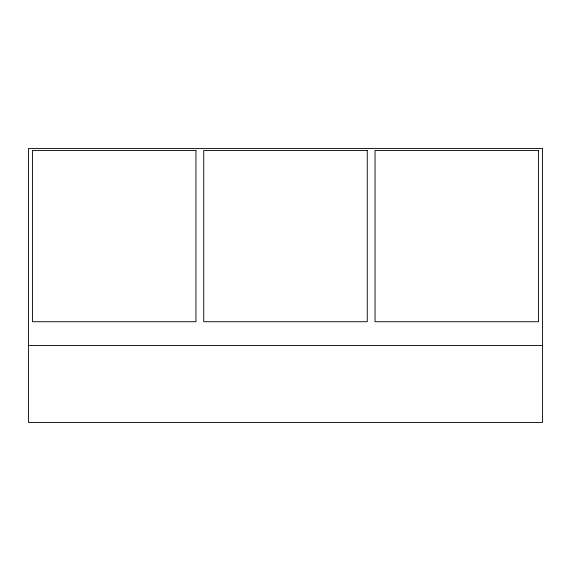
<?xml version="1.0" encoding="UTF-8"?>
<svg xmlns="http://www.w3.org/2000/svg" width="571" height="571" viewBox="0 0 571 571"><rect width="100%" height="100%" fill="white"/><g stroke="black" fill="none" stroke-linecap="round" stroke-linejoin="round"><path stroke-width="0.86" d="M28.55 345.455L542.45 345.455M542.45 148.46L28.55 148.46L28.55 422.54L542.45 422.54L542.45 148.46M195.953 150.43L32.447 150.43L32.447 321.73L195.953 321.73L195.953 150.43M367.253 150.43L203.747 150.43L203.747 321.73L367.253 321.73L367.253 150.43M538.553 150.43L375.047 150.43L375.047 321.73L538.553 321.73L538.553 150.43"/></g></svg>
